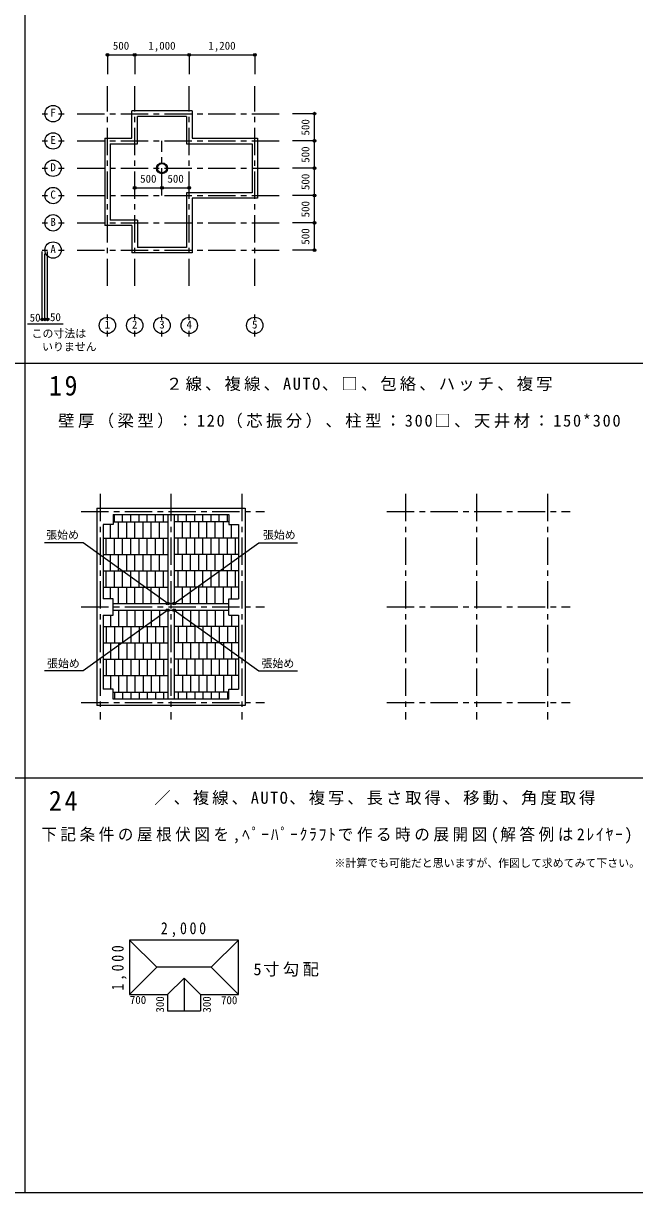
# Model space of a CAD drawing. Units: millimetres at full size, sheet at 1:100; some dimension numbers follow another scale. Extents: x -54652 to 58452, y -19402 to 19598.
# Drawn here: x 5565 to 16764, y -19402 to 2023 of the extents above; entities that cross this region are included whole.
import ezdxf
from ezdxf.enums import TextEntityAlignment as Align

# ---------------------------------------------------------------- set-up
doc = ezdxf.new("R2010")
doc.units = ezdxf.units.MM
doc.header["$LTSCALE"] = 100
doc.header["$PDMODE"] = 32
doc.header["$PDSIZE"] = 50
doc.linetypes.add('CHAIN1', pattern=[8, 5, -1, 1, -1])
for name, color, linetype in [('0-0_作図ﾚｲﾔｰ', 4, 'Continuous'), ('0-7_作図例', 4, 'Continuous'), ('0-F_枠', 3, 'Continuous')]:
    doc.layers.add(name, color=color, linetype=linetype)
doc.styles.add('ＭＳ 明朝', font='')
doc.styles.get('ＭＳ 明朝').set_extended_font_data('MS Mincho')

msp = doc.modelspace()

# ---------------------------------------------------------------- linework, layer by layer
at = {"layer": '0-0_作図ﾚｲﾔｰ', "linetype": 'CHAIN1'}
for p, q in [((12569.1, -6599.9), (12569.1, -10732.6)), ((13869.1, -6599.9), (13869.1, -10732.6)), ((15169.1, -6599.9), (15169.1, -10732.6)), ((12225, -6918.9), (15583.3, -6918.9)), ((12225, -8668.9), (15583.3, -8668.9)), ((12225, -10418.9), (15583.3, -10418.9))]:
    msp.add_line(p, q, dxfattribs=at)
at = {"layer": '0-7_作図例'}
for p, q in [((7104.6, 1446.8), (7604.6, 1446.8)), ((7104.6, 1446.8), (7104.6, 1093.6)), ((7604.6, 1446.8), (7604.6, 1093.6)), ((7604.6, 1446.8), (8604.6, 1446.8)), ((8604.6, 1446.8), (8604.6, 1093.6)), ((8604.6, 1446.8), (9804.6, 1446.8)), ((9804.6, 1446.8), (9804.6, 1093.6)), ((10899.6, 368.8), (10494.1, 368.8)), ((10899.6, -131.2), (10899.6, 368.8)), ((10899.6, -131.2), (10494.1, -131.2)), ((10899.6, -631.2), (10899.6, -131.2)), ((10899.6, -631.2), (10494.1, -631.2)), ((10899.6, -1131.2), (10899.6, -631.2)), ((7604.6, -990), (8104.6, -990)), ((8104.6, -990), (8604.6, -990)), ((10899.6, -1131.2), (10494.1, -1131.2)), ((10899.6, -1631.2), (10899.6, -1131.2)), ((10899.6, -1631.2), (10494.1, -1631.2)), ((10899.6, -2131.2), (10899.6, -1631.2)), ((10899.6, -2131.2), (10494.1, -2131.2)), ((5909.9, -3399.9), (5909.9, -2158.3)), ((5959.9, -3399.9), (5959.9, -2199)), ((6009.9, -3399.9), (6009.9, -2158.3)), ((5909.9, -3399.9), (5959.9, -3399.9)), ((5959.9, -3399.9), (6009.9, -3399.9)), ((5638.1, -3484.6), (6296.6, -3484.6)), ((7234.1, -7108.9), (7234.1, -6978.9)), ((7384.1, -7108.9), (7384.1, -6978.9)), ((7534.1, -7108.9), (7534.1, -6978.9)), ((7684.1, -7108.9), (7684.1, -6978.9)), ((7834.1, -7108.9), (7834.1, -6978.9)), ((7984.1, -7108.9), (7984.1, -6978.9)), ((8134.1, -7108.9), (8134.1, -6978.9)), ((8404.1, -7108.9), (8404.1, -6978.9)), ((8554.1, -7108.9), (8554.1, -6978.9)), ((8704.1, -7108.9), (8704.1, -6978.9)), ((8854.1, -7108.9), (8854.1, -6978.9)), ((9004.1, -7108.9), (9004.1, -6978.9)), ((9154.1, -7108.9), (9154.1, -6978.9)), ((9304.1, -7108.9), (9304.1, -6978.9)), ((7159.1, -7408.9), (7159.1, -7158.9)), ((7209.1, -7108.9), (8209.1, -7108.9)), ((7309.1, -7408.9), (7309.1, -7108.9)), ((7459.1, -7408.9), (7459.1, -7108.9)), ((7609.1, -7408.9), (7609.1, -7108.9)), ((7759.1, -7408.9), (7759.1, -7108.9)), ((7909.1, -7408.9), (7909.1, -7108.9)), ((8059.1, -7408.9), (8059.1, -7108.9)), ((9329.1, -7108.9), (8329.1, -7108.9)), ((8479.1, -7408.9), (8479.1, -7108.9)), ((8629.1, -7408.9), (8629.1, -7108.9)), ((8779.1, -7408.9), (8779.1, -7108.9)), ((8929.1, -7408.9), (8929.1, -7108.9)), ((9079.1, -7408.9), (9079.1, -7108.9)), ((9229.1, -7408.9), (9229.1, -7108.9)), ((9379.1, -7408.9), (9379.1, -7158.9)), ((7029.1, -7408.9), (8209.1, -7408.9)), ((7084.1, -7708.9), (7084.1, -7408.9)), ((7234.1, -7708.9), (7234.1, -7408.9)), ((7384.1, -7708.9), (7384.1, -7408.9)), ((7534.1, -7708.9), (7534.1, -7408.9)), ((7684.1, -7708.9), (7684.1, -7408.9)), ((7834.1, -7708.9), (7834.1, -7408.9)), ((7984.1, -7708.9), (7984.1, -7408.9)), ((8134.1, -7708.9), (8134.1, -7408.9)), ((9509.1, -7408.9), (8329.1, -7408.9)), ((8404.1, -7708.9), (8404.1, -7408.9)), ((8554.1, -7708.9), (8554.1, -7408.9)), ((8704.1, -7708.9), (8704.1, -7408.9)), ((8854.1, -7708.9), (8854.1, -7408.9)), ((9004.1, -7708.9), (9004.1, -7408.9)), ((9154.1, -7708.9), (9154.1, -7408.9)), ((9304.1, -7708.9), (9304.1, -7408.9)), ((9454.1, -7708.9), (9454.1, -7408.9)), ((7029.1, -7708.9), (8209.1, -7708.9)), ((7159.1, -8008.9), (7159.1, -7708.9)), ((7309.1, -8008.9), (7309.1, -7708.9)), ((7459.1, -8008.9), (7459.1, -7708.9)), ((7609.1, -8008.9), (7609.1, -7708.9)), ((7759.1, -8008.9), (7759.1, -7708.9)), ((7909.1, -8008.9), (7909.1, -7708.9)), ((8059.1, -8008.9), (8059.1, -7708.9)), ((9509.1, -7708.9), (8329.1, -7708.9)), ((8479.1, -8008.9), (8479.1, -7708.9)), ((8629.1, -8008.9), (8629.1, -7708.9)), ((8779.1, -8008.9), (8779.1, -7708.9)), ((8929.1, -8008.9), (8929.1, -7708.9)), ((9079.1, -8008.9), (9079.1, -7708.9)), ((9229.1, -8008.9), (9229.1, -7708.9)), ((9379.1, -8008.9), (9379.1, -7708.9)), ((7029.1, -8008.9), (8209.1, -8008.9)), ((7084.1, -8308.9), (7084.1, -8008.9)), ((7234.1, -8308.9), (7234.1, -8008.9)), ((7384.1, -8308.9), (7384.1, -8008.9)), ((7534.1, -8308.9), (7534.1, -8008.9)), ((7684.1, -8308.9), (7684.1, -8008.9)), ((7834.1, -8308.9), (7834.1, -8008.9)), ((7984.1, -8308.9), (7984.1, -8008.9)), ((8134.1, -8308.9), (8134.1, -8008.9)), ((9509.1, -8008.9), (8329.1, -8008.9)), ((8404.1, -8308.9), (8404.1, -8008.9)), ((8554.1, -8308.9), (8554.1, -8008.9)), ((8704.1, -8308.9), (8704.1, -8008.9)), ((8854.1, -8308.9), (8854.1, -8008.9)), ((9004.1, -8308.9), (9004.1, -8008.9)), ((9154.1, -8308.9), (9154.1, -8008.9)), ((9304.1, -8308.9), (9304.1, -8008.9)), ((9454.1, -8308.9), (9454.1, -8008.9)), ((7029.1, -8308.9), (8209.1, -8308.9)), ((7159.1, -8518.9), (7159.1, -8308.9)), ((7309.1, -8608.9), (7309.1, -8308.9)), ((7459.1, -8608.9), (7459.1, -8308.9)), ((7609.1, -8608.9), (7609.1, -8308.9)), ((7759.1, -8608.9), (7759.1, -8308.9)), ((7909.1, -8608.9), (7909.1, -8308.9)), ((8059.1, -8608.9), (8059.1, -8308.9)), ((9509.1, -8308.9), (8329.1, -8308.9)), ((8479.1, -8608.9), (8479.1, -8308.9)), ((8629.1, -8608.9), (8629.1, -8308.9)), ((8779.1, -8608.9), (8779.1, -8308.9)), ((8929.1, -8608.9), (8929.1, -8308.9)), ((9079.1, -8608.9), (9079.1, -8308.9)), ((9229.1, -8608.9), (9229.1, -8308.9)), ((9379.1, -8518.9), (9379.1, -8308.9)), ((7309.1, -8728.9), (7309.1, -9028.9)), ((7459.1, -8728.9), (7459.1, -9028.9)), ((7609.1, -8728.9), (7609.1, -9028.9)), ((7759.1, -8728.9), (7759.1, -9028.9)), ((7909.1, -8728.9), (7909.1, -9028.9)), ((8059.1, -8728.9), (8059.1, -9028.9)), ((8479.1, -8728.9), (8479.1, -9028.9)), ((8629.1, -8728.9), (8629.1, -9028.9)), ((8779.1, -8728.9), (8779.1, -9028.9)), ((8929.1, -8728.9), (8929.1, -9028.9)), ((9079.1, -8728.9), (9079.1, -9028.9)), ((9229.1, -8728.9), (9229.1, -9028.9)), ((7159.1, -8818.9), (7159.1, -9028.9)), ((9379.1, -8818.9), (9379.1, -9028.9)), ((7029.1, -9028.9), (8209.1, -9028.9)), ((7084.1, -9028.9), (7084.1, -9328.9)), ((7234.1, -9028.9), (7234.1, -9328.9)), ((7384.1, -9028.9), (7384.1, -9328.9)), ((7534.1, -9028.9), (7534.1, -9328.9)), ((7684.1, -9028.9), (7684.1, -9328.9)), ((7834.1, -9028.9), (7834.1, -9328.9)), ((7984.1, -9028.9), (7984.1, -9328.9)), ((8134.1, -9028.9), (8134.1, -9328.9)), ((9509.1, -9028.9), (8329.1, -9028.9)), ((8404.1, -9028.9), (8404.1, -9328.9)), ((8554.1, -9028.9), (8554.1, -9328.9)), ((8704.1, -9028.9), (8704.1, -9328.9)), ((8854.1, -9028.9), (8854.1, -9328.9)), ((9004.1, -9028.9), (9004.1, -9328.9)), ((9154.1, -9028.9), (9154.1, -9328.9)), ((9304.1, -9028.9), (9304.1, -9328.9)), ((9454.1, -9028.9), (9454.1, -9328.9)), ((7029.1, -9328.9), (8209.1, -9328.9)), ((7159.1, -9328.9), (7159.1, -9628.9)), ((7309.1, -9328.9), (7309.1, -9628.9)), ((7459.1, -9328.9), (7459.1, -9628.9)), ((7609.1, -9328.9), (7609.1, -9628.9)), ((7759.1, -9328.9), (7759.1, -9628.9)), ((7909.1, -9328.9), (7909.1, -9628.9)), ((8059.1, -9328.9), (8059.1, -9628.9)), ((9509.1, -9328.9), (8329.1, -9328.9)), ((8479.1, -9328.9), (8479.1, -9628.9)), ((8629.1, -9328.9), (8629.1, -9628.9)), ((8779.1, -9328.9), (8779.1, -9628.9)), ((8929.1, -9328.9), (8929.1, -9628.9)), ((9079.1, -9328.9), (9079.1, -9628.9)), ((9229.1, -9328.9), (9229.1, -9628.9)), ((9379.1, -9328.9), (9379.1, -9628.9)), ((7029.1, -9628.9), (8209.1, -9628.9)), ((7084.1, -9628.9), (7084.1, -9928.9)), ((7234.1, -9628.9), (7234.1, -9928.9)), ((7384.1, -9628.9), (7384.1, -9928.9)), ((7534.1, -9628.9), (7534.1, -9928.9)), ((7684.1, -9628.9), (7684.1, -9928.9)), ((7834.1, -9628.9), (7834.1, -9928.9)), ((7984.1, -9628.9), (7984.1, -9928.9)), ((8134.1, -9628.9), (8134.1, -9928.9)), ((9509.1, -9628.9), (8329.1, -9628.9)), ((8404.1, -9628.9), (8404.1, -9928.9)), ((8554.1, -9628.9), (8554.1, -9928.9)), ((8704.1, -9628.9), (8704.1, -9928.9)), ((8854.1, -9628.9), (8854.1, -9928.9)), ((9004.1, -9628.9), (9004.1, -9928.9)), ((9154.1, -9628.9), (9154.1, -9928.9)), ((9304.1, -9628.9), (9304.1, -9928.9)), ((9454.1, -9628.9), (9454.1, -9928.9)), ((7029.1, -9928.9), (8209.1, -9928.9)), ((7159.1, -9928.9), (7159.1, -10178.9)), ((7309.1, -9928.9), (7309.1, -10228.9)), ((7459.1, -9928.9), (7459.1, -10228.9)), ((7609.1, -9928.9), (7609.1, -10228.9)), ((7759.1, -9928.9), (7759.1, -10228.9)), ((7909.1, -9928.9), (7909.1, -10228.9)), ((8059.1, -9928.9), (8059.1, -10228.9)), ((9509.1, -9928.9), (8329.1, -9928.9)), ((8479.1, -9928.9), (8479.1, -10228.9)), ((8629.1, -9928.9), (8629.1, -10228.9)), ((8779.1, -9928.9), (8779.1, -10228.9)), ((8929.1, -9928.9), (8929.1, -10228.9)), ((9079.1, -9928.9), (9079.1, -10228.9)), ((9229.1, -9928.9), (9229.1, -10228.9)), ((9379.1, -9928.9), (9379.1, -10178.9)), ((7209.1, -10228.9), (8209.1, -10228.9)), ((7234.1, -10228.9), (7234.1, -10358.9)), ((7384.1, -10228.9), (7384.1, -10358.9)), ((7534.1, -10228.9), (7534.1, -10358.9)), ((7684.1, -10228.9), (7684.1, -10358.9)), ((7834.1, -10228.9), (7834.1, -10358.9)), ((7984.1, -10228.9), (7984.1, -10358.9)), ((8134.1, -10228.9), (8134.1, -10358.9)), ((9329.1, -10228.9), (8329.1, -10228.9)), ((8404.1, -10228.9), (8404.1, -10358.9)), ((8554.1, -10228.9), (8554.1, -10358.9)), ((8704.1, -10228.9), (8704.1, -10358.9)), ((8854.1, -10228.9), (8854.1, -10358.9)), ((9004.1, -10228.9), (9004.1, -10358.9)), ((9154.1, -10228.9), (9154.1, -10358.9)), ((9304.1, -10228.9), (9304.1, -10358.9))]:
    msp.add_line(p, q, dxfattribs=at)
at = {"layer": '0-7_作図例', "linetype": 'CHAIN1'}
for p, q in [((7104.6, -2789), (7104.6, 874.7)), ((7604.6, -2789), (7604.6, 874.7)), ((8604.6, -2789), (8604.6, 874.7)), ((9804.6, -2789), (9804.6, 874.7)), ((6552, 368.8), (10328.9, 368.8)), ((6552, -131.2), (10328.9, -131.2)), ((8104.6, -1131.2), (8104.6, -131.2)), ((6552, -631.2), (10328.9, -631.2)), ((6552, -1131.2), (10328.9, -1131.2)), ((6552, -1631.2), (10328.9, -1631.2)), ((6552, -2131.2), (10328.9, -2131.2)), ((6969.1, -6599.9), (6969.1, -10732.6)), ((8269.1, -6599.9), (8269.1, -10732.6)), ((9569.1, -6599.9), (9569.1, -10732.6)), ((6625, -6918.9), (9983.3, -6918.9)), ((6625, -8668.9), (9983.3, -8668.9)), ((6625, -10418.9), (9983.3, -10418.9))]:
    msp.add_line(p, q, dxfattribs=at)
at = {"layer": '0-7_作図例', "color": 7}
for p, q in [((5909.9, 368.8), (6009.9, 368.8)), ((6209.9, 368.8), (6309.9, 368.8)), ((8654.6, 418.8), (7554.6, 418.8)), ((7554.6, -81.2), (7554.6, 418.8)), ((8554.6, 318.8), (7654.6, 318.8)), ((7654.6, -181.2), (7654.6, 318.8)), ((8554.6, 318.8), (8554.6, -181.2)), ((5909.9, -131.2), (6009.9, -131.2)), ((6209.9, -131.2), (6309.9, -131.2)), ((7054.6, -81.2), (7554.6, -81.2)), ((7054.6, -81.2), (7054.6, -1681.2)), ((7154.6, -181.2), (7654.6, -181.2)), ((7154.6, -181.2), (7154.6, -1581.2)), ((9854.6, -81.2), (9854.6, -1181.2)), ((5909.9, -631.2), (6009.9, -631.2)), ((6209.9, -631.2), (6309.9, -631.2)), ((5909.9, -1131.2), (6009.9, -1131.2)), ((6209.9, -1131.2), (6309.9, -1131.2)), ((9754.6, -1081.2), (8554.6, -1081.2)), ((8554.6, -1081.2), (8554.6, -2081.2)), ((5909.9, -1631.2), (6009.9, -1631.2)), ((6209.9, -1631.2), (6309.9, -1631.2)), ((7554.6, -1681.2), (7054.6, -1681.2)), ((7654.6, -1581.2), (7154.6, -1581.2)), ((7554.6, -1681.2), (7554.6, -2181.2)), ((7654.6, -1581.2), (7654.6, -2081.2)), ((5909.9, -2131.2), (6009.9, -2131.2)), ((6209.9, -2131.2), (6309.9, -2131.2)), ((8554.6, -2081.2), (7654.6, -2081.2)), ((8654.6, -2181.2), (7554.6, -2181.2)), ((7104.6, -3412), (7104.6, -3312)), ((7604.6, -3412), (7604.6, -3312)), ((8104.6, -3412), (8104.6, -3312)), ((8604.6, -3412), (8604.6, -3312)), ((9804.6, -3412), (9804.6, -3312)), ((7104.6, -3712), (7104.6, -3612)), ((7604.6, -3712), (7604.6, -3612)), ((8104.6, -3712), (8104.6, -3612)), ((8604.6, -3712), (8604.6, -3612)), ((9804.6, -3712), (9804.6, -3612)), ((7508.6, -14773.6), (8008.6, -15273.6)), ((9508.6, -14773.6), (9008.6, -15273.6)), ((7508.6, -15773.6), (8008.6, -15273.6)), ((9008.6, -15273.6), (8008.6, -15273.6)), ((9508.6, -15773.6), (9008.6, -15273.6)), ((8208.6, -15773.6), (8508.6, -15473.6)), ((7508.6, -15773.6), (8208.6, -15773.6)), ((8208.6, -15773.6), (8208.6, -16073.6)), ((8808.6, -15773.6), (8808.6, -16073.6)), ((8808.6, -15773.6), (9508.6, -15773.6)), ((8208.6, -16073.6), (8808.6, -16073.6))]:
    msp.add_line(p, q, dxfattribs=at)
at = {"layer": '0-7_作図例', "color": 2}
for p, q in [((6909.1, -6858.9), (9629.1, -6858.9)), ((6909.1, -6858.9), (6909.1, -10478.9)), ((7209.1, -6978.9), (9329.1, -6978.9)), ((8209.1, -6978.9), (8209.1, -8608.9)), ((8329.1, -6978.9), (8329.1, -8608.9)), ((9629.1, -6858.9), (9629.1, -10478.9)), ((7029.1, -7158.9), (7029.1, -8518.9)), ((9509.1, -7158.9), (9509.1, -8518.9)), ((7209.1, -8518.9), (7029.1, -8518.9)), ((7209.1, -8818.9), (7209.1, -8518.9)), ((9329.1, -8818.9), (9329.1, -8518.9)), ((9329.1, -8518.9), (9509.1, -8518.9)), ((7209.1, -8608.9), (9329.1, -8608.9)), ((7209.1, -8728.9), (9329.1, -8728.9)), ((8209.1, -8728.9), (8209.1, -10358.9)), ((8329.1, -8728.9), (8329.1, -10358.9)), ((7029.1, -8818.9), (7209.1, -8818.9)), ((7029.1, -8818.9), (7029.1, -10178.9)), ((9629.1, -10478.9), (6909.1, -10478.9))]:
    msp.add_line(p, q, dxfattribs=at)
at = {"layer": '0-7_作図例', "color": 3}
for p, q in [((6657.8, -7498.3), (5952.1, -7498.3)), ((8209.1, -8608.9), (6657.8, -7498.3)), ((8329.1, -8608.9), (9880.5, -7498.3)), ((9880.5, -7498.3), (10586.1, -7498.3)), ((8209.1, -8728.9), (6657.8, -9839.6)), ((8329.1, -8728.9), (9880.5, -9839.6)), ((6657.8, -9839.6), (5952.1, -9839.6)), ((9880.5, -9839.6), (10586.1, -9839.6))]:
    msp.add_line(p, q, dxfattribs=at)
at = {"layer": '0-7_作図例', "color": 7}
for points in [[(8654.6, 418.8), (8654.6, -81.2), (9854.6, -81.2)], [(8554.6, -181.2), (9754.6, -181.2), (9754.6, -1081.2)], [(9854.6, -1181.2), (8654.6, -1181.2), (8654.6, -2181.2)], [(9508.6, -15773.6), (9508.6, -14773.6), (7508.6, -14773.6), (7508.6, -15773.6)], [(8808.6, -15773.6), (8508.6, -15473.6), (8508.6, -16073.6)]]:
    msp.add_lwpolyline(points, dxfattribs=at)
at = {"layer": '0-7_作図例', "color": 2}
for points in [[(7209.1, -6978.9), (7209.1, -7158.9), (7029.1, -7158.9)], [(9329.1, -6978.9), (9329.1, -7158.9), (9509.1, -7158.9)], [(9329.1, -8818.9), (9509.1, -8818.9), (9509.1, -10178.9)], [(9329.1, -10358.9), (7209.1, -10358.9), (7209.1, -10178.9), (7029.1, -10178.9)], [(9329.1, -10358.9), (9329.1, -10178.9), (9509.1, -10178.9)]]:
    msp.add_lwpolyline(points, dxfattribs=at)
at = {"layer": '0-7_作図例', "color": 7}
for centre, radius in [((6109.9, 368.8), 150), ((6109.9, -131.2), 150), ((6109.9, -631.2), 150), ((8104.6, -631.2), 100), ((8104.6, -631.2), 85), ((6109.9, -1131.2), 150), ((6109.9, -1631.2), 150), ((6109.9, -2131.2), 150), ((7104.6, -3512), 150), ((7604.6, -3512), 150), ((8104.6, -3512), 150), ((8604.6, -3512), 150), ((9804.6, -3512), 150)]:
    msp.add_circle(centre, radius, dxfattribs=at)
at = {"layer": '0-7_作図例'}
for p in [(7104.6, 1446.8), (7604.6, 1446.8), (8604.6, 1446.8), (9804.6, 1446.8), (10899.6, 368.8), (10899.6, -131.2), (10899.6, -631.2), (7604.6, -990), (8104.6, -990), (8604.6, -990), (10899.6, -1131.2), (10899.6, -1631.2), (10899.6, -2131.2), (5909.9, -3399.9), (5959.9, -3399.9), (6009.9, -3399.9), (8209.1, -8608.9), (8209.1, -8728.9), (8329.1, -8608.9), (8329.1, -8728.9)]:
    msp.add_point(p, dxfattribs=at)
at = {"layer": '0-F_枠', "color": 6}
for p, q in [((5595.3, -19402.3), (5595.3, 18597.7)), ((-28004.7, -4202.3), (27995.3, -4202.3)), ((-28004.7, -11802.3), (27995.3, -11802.3)), ((-28004.7, -19402.3), (27995.3, -19402.3))]:
    msp.add_line(p, q, dxfattribs=at)

# ---------------------------------------------------------------- texts
at = {"layer": '0-7_作図例', "style": 'ＭＳ 明朝'}
for s, p in [('500', (7204.6, 1496.8)), ('1,000', (7854.6, 1496.8)), ('1,200', (8954.6, 1496.8)), ('F', (6059.9, 268.8)), ('E', (6059.9, -231.2)), ('D', (6059.9, -731.2)), ('500', (7704.6, -940)), ('500', (8204.6, -940)), ('C', (6059.9, -1231.2)), ('B', (6059.9, -1731.2)), ('A', (6059.9, -2231.2)), ('50', (5680.7, -3485.6)), ('50', (6052.4, -3476.8)), ('1', (7054.6, -3612)), ('2', (7554.6, -3612)), ('3', (8054.6, -3612)), ('4', (8554.6, -3612)), ('5', (9754.6, -3612)), ('この寸法は', (5715.1, -3777.2)), ('いりません', (5907.7, -4019.8)), ('張始め', (5984, -7467.5)), ('張始め', (9954.2, -7467.5)), ('張始め', (5997.7, -9823.3)), ('張始め', (9927.9, -9823.3)), ('※計算でも可能だと思いますが、作図して求めてみて下さい。', (11265.1, -13480.6)), ('700', (7516, -15988.6)), ('700', (9186.4, -15993.3))]:
    msp.add_text(s, height=146.6, dxfattribs=at).set_placement(p, align=Align.BOTTOM_LEFT)
for s, p in [('500', (10849.6, -31.2)), ('500', (10849.6, -531.2)), ('500', (10849.6, -1031.2)), ('500', (10849.6, -1531.2)), ('500', (10849.6, -2031.2)), ('300', (8186.1, -16103.4)), ('300', (9042.9, -16103.4))]:
    msp.add_text(s, height=146.6, rotation=90, dxfattribs=at).set_placement(p, align=Align.BOTTOM_LEFT)
at = {"layer": '0-7_作図例', "color": 7, "char_height": 219.9, "attachment_point": 7, "style": 'ＭＳ 明朝'}
for s, insert in [('\\T1.19;２線、複線、AUTO、□、包絡、ハッチ、複写', (8180, -4715.5)), ('\\T1.21;壁厚（梁型）：120（芯振分）、柱型：300□、天井材：150*300', (6201.9, -5394.5)), ('\\T1.18;／、複線、AUTO、複写、長さ取得、移動、角度取得', (7961.9, -12302.7)), ('\\T1.23;\\W0.95;下記条件の屋根伏図を,ﾍﾟｰﾊﾟｰｸﾗﾌﾄで作る時の展開図(解答例は2ﾚｲﾔｰ)', (5893.7, -13005.2))]:
    msp.add_mtext(s, dxfattribs=dict(at, insert=insert))
at = {"layer": '0-7_作図例', "char_height": 219.9, "attachment_point": 7, "style": 'ＭＳ 明朝'}
for s, insert in [('\\T1.38;\\W0.85;2,000', (8083.6, -14723.6)), ('\\T1.2;5寸勾配', (9779.7, -15444))]:
    msp.add_mtext(s, dxfattribs=dict(at, insert=insert))
at = {"layer": '0-7_作図例', "insert": (7458.6, -15698.6), "char_height": 219.9, "attachment_point": 7, "rotation": 90, "style": 'ＭＳ 明朝'}
msp.add_mtext('\\T1.38;\\W0.85;1,000', dxfattribs=at)
at = {"layer": '0-F_枠', "char_height": 366.6, "attachment_point": 7, "style": 'ＭＳ 明朝'}
for s, insert in [('\\T1.21;\\W0.95;19', (6032.8, -4802.3)), ('\\T1.21;\\W0.95;24', (6032.8, -12402.3))]:
    msp.add_mtext(s, dxfattribs=dict(at, insert=insert))

doc.saveas('drawing.dxf')
